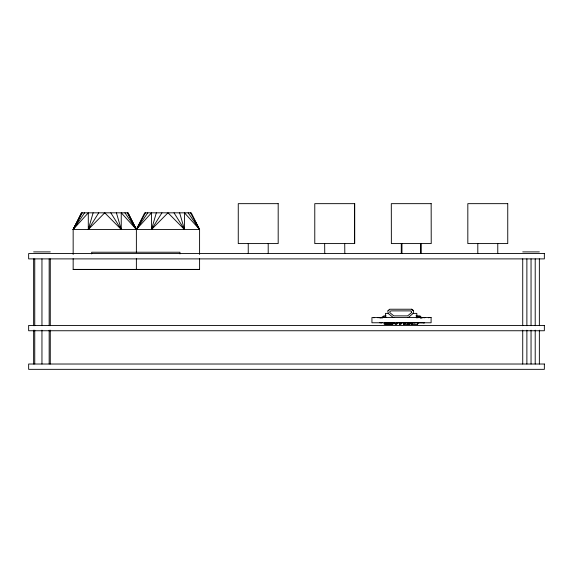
<?xml version="1.0" encoding="UTF-8"?>
<svg xmlns="http://www.w3.org/2000/svg" width="573" height="573" viewBox="0 0 573 573"><rect width="100%" height="100%" fill="white"/><g stroke="black" fill="none" stroke-linecap="round" stroke-linejoin="round"><path stroke-width="0.86" d="M423.497 317.707L424.17 317.542L423.218 317.542M386.231 324.425L386.238 322.434M420.718 317.542C424.471 317.893 420.424 317.234 420.646 317.872L420.303 317.542M420.281 317.707C423.59 317.034 421.37 318.853 420.861 316.711L417.194 316.711L416.886 317.707L416.822 313.381L413.054 313.381M418.197 317.707L416.335 317.707L416.886 317.542M382.442 317.542L379.376 317.707L382.785 317.707M379.892 317.707L379.369 317.542M381.203 317.542L380.121 317.707L382.556 317.707M382.728 317.542L381.446 317.542M380.171 317.542L380.644 317.542M416.335 317.542L417.251 317.542M380.78 317.542L381.167 317.707M420.768 317.707L422.287 317.707M393.064 322.434L392.942 324.425L390.149 324.425L390.335 322.434M420.331 316.711L420.618 317.707M402.805 322.764L402.661 322.434L403.485 322.434L403.449 324.425L409.681 324.425L409.759 322.434L409.459 322.764M380.393 322.434L379.827 322.764L382.112 322.434L381.682 322.764M382.112 322.434L381.604 322.434M424.099 322.434L423.762 322.764L424.478 322.764L421.083 322.764M384.662 322.764L385.035 322.434L384.884 322.764M387.663 322.434L387.104 322.764L387.498 322.434M421.169 317.707L421.542 317.542L420.983 317.707M404.395 322.764L404.087 322.434L404.309 324.425M415.124 322.434L415.432 322.764L412.159 322.434L412.481 322.764M415.446 322.434L415.038 322.764M393.809 317.542A1.662 1.662 0 0 1 392.756 317.163L388.759 313.882A1.662 1.662 0 0 1 388.15 312.593C386.897 309.929 389.16 310.58 389.676 309.227L411.729 309.227C412.231 310.595 414.544 309.871 413.255 312.593A1.662 1.662 0 0 1 412.646 313.882L408.649 317.163A1.662 1.662 0 0 1 407.589 317.542M388.15 310.459L389.01 310.122M389.669 324.425L389.697 322.434L392.577 322.434M421.8 317.542L421.979 317.707M93.127 212.827L88.299 229.465L104.766 212.827L121.24 229.465L121.24 212.827L136.374 229.465L136.374 252.528M156.336 212.827L151.516 229.465L167.982 212.827L184.449 229.465L184.449 212.827L199.59 229.465L199.59 254.448M382.227 317.542L382.463 317.707M423.275 322.764L422.573 322.434L423.375 322.434M392.935 322.434L392.462 322.434L392.863 322.764M404.316 322.764L406.393 322.764L404.395 322.434M73.158 254.448L73.158 229.465L81.481 212.827L128.058 212.827L136.374 229.465L151.516 212.827L151.516 229.465L161.958 212.827M81.481 212.97L73.158 229.608L74.325 228.326M124.935 212.827L136.374 229.465L144.697 212.827L191.275 212.827L199.59 229.608L198.423 228.326M190.48 212.827L199.59 229.465L73.158 229.465L82.276 212.827M77.72 221.285L73.158 229.608L84.596 212.827M127.263 212.827L136.374 229.465L145.485 212.827M385.035 322.764L386.159 322.434M423.762 322.434L423.275 322.434L423.848 322.764M380.759 322.434L380.307 322.434L380.665 322.764M381.339 322.434L380.665 322.434L381.246 322.764M420.718 317.707L420.933 317.707M98.742 212.827L88.299 229.465L88.299 212.827L73.158 229.465M387.104 322.434L386.417 322.764M136.374 229.465L147.813 212.827M386.159 322.764L386.417 322.434L386.41 323.595M390.156 322.764L391.961 322.764M389.282 322.764L389.869 322.434L389.798 323.595L384.218 323.595L384.218 322.764M431.225 203.659L391.302 203.659L391.373 243.582L431.225 243.582L431.154 203.659M33.642 251.898L50.274 251.898M522.726 251.898L539.358 251.898M73.158 269.389L199.59 269.389M388.351 313.381L385.45 313.381L385.45 317.542M386.13 315.881L383.745 315.881L383.745 317.542M415.912 315.881L420.088 315.881L420.088 317.542M383.745 316.711L382.255 316.711L382.241 317.707M419.88 317.707L424.822 317.542M384.662 322.434L388.301 322.764M389.282 322.434L394.883 322.764M409.301 322.434L411.55 322.764M390.356 323.595L393.014 323.595M397.447 322.434L399.331 322.434L399.36 323.595L400.856 323.595L400.856 322.434M405.19 323.595L403.593 323.595L403.449 322.764M407.747 323.595L409.623 323.595M410.941 322.764L410.941 323.595L412.445 323.595M417.502 323.595L417.968 323.595L417.968 322.764M412.245 310.086L413.119 310.186M412.094 309.943L411.729 309.227L412.059 309.556M389.798 323.595L389.425 322.764M390.292 322.764L390.012 322.764M403.607 322.764L402.955 322.434M406.393 322.434L407.038 322.764L406.264 322.434M392.462 322.764L391.961 322.434L391.889 323.595M188.152 212.827L199.59 229.465M198.595 228.161L199.59 229.608L195.035 221.285M414.938 322.764L412.402 322.764L415.124 322.764L414.938 322.434M174.013 212.827L184.449 229.465L179.628 212.827M110.797 212.827L121.24 229.465L116.412 212.827M387.198 322.764L384.956 322.434M399.417 322.764L397.59 322.434L397.533 323.595L394.374 323.595L394.374 322.764M128.058 212.97L135.98 228.813M387.928 322.764L388.021 324.425L388.014 322.764M389.683 322.764L389.733 324.425L384.254 324.425L384.254 323.595M539.358 258.889L539.358 325.708M539.358 330.163L539.358 364.02M535.203 258.889L535.203 325.708M535.203 330.163L535.203 364.02M531.042 258.889L531.042 325.708M531.042 330.163L531.042 364.02M526.881 258.889L526.881 325.708M526.881 330.163L526.881 364.02M522.726 258.889L522.726 325.708M522.726 330.163L522.726 364.02M497.772 243.582L497.772 253.56M477.81 243.582L477.81 253.56M429.098 317.542L428.733 317.872M425.008 317.542L424.65 317.872M421.248 243.582L421.248 253.56M420.568 243.582L420.568 253.56M420.611 322.764L416.292 322.764M417.753 322.434L417.688 324.425L410.984 324.425L410.984 323.595M417.502 322.764L417.502 324.425M412.331 322.764L412.209 324.425M411.851 322.764L411.851 323.595M409.759 322.434L409.681 324.425M409.595 322.434L409.609 324.425M408.377 322.764L408.377 323.595M408.155 322.764L396.323 322.764M407.768 324.425L407.718 322.434M403.607 322.434L403.671 324.425M401.96 243.582L401.96 253.56M401.286 243.582L401.286 253.56M401.014 322.764L401.014 324.425L399.402 324.425L399.402 323.595M399.56 323.595L399.56 324.425M396.788 323.595L396.788 324.425L395.155 324.425L395.155 323.595M391.825 323.595L391.825 324.425M390.421 322.434L390.406 324.425M390.098 322.434L390.149 324.425M386.345 323.595L386.345 324.425M385.765 316.711L385.765 317.542M384.146 316.711L384.146 317.542M378.388 317.542L378.03 317.872M374.305 317.542L373.947 317.872M354.58 203.659L354.58 243.582M344.724 243.582L344.824 253.56M324.655 243.582L324.762 253.56M268.2 243.582L268.2 253.56M248.238 243.582L248.238 253.56M199.59 258.738L199.59 269.532L73.158 269.532L73.158 258.738M179.943 253.896L179.943 252.227L91.694 252.227L91.694 253.896M136.374 258.738L136.374 269.389M50.274 258.889L50.274 325.708M50.274 330.163L50.274 364.02M49.163 258.889L49.163 325.708M49.163 330.163L49.163 364.02M41.958 258.889L41.958 325.708M41.958 330.163L41.958 364.02M34.752 258.889L34.752 325.708M34.752 330.163L34.752 364.02M33.642 258.889L33.642 325.708M33.642 330.163L33.642 364.02M381.682 322.434L381.339 322.764L381.682 322.434M411.593 312.593L407.589 315.881L393.809 315.881L389.812 312.593L389.812 311.619A1.998 1.998 0 0 0 390.679 310.888L410.726 310.888A1.998 1.998 0 0 0 411.593 311.619L411.593 312.593M278.184 203.659L238.261 203.659L238.261 243.582L278.184 243.582L278.184 203.659M354.708 203.659L314.778 203.659L314.778 243.582L354.708 243.582L354.708 203.659M507.75 203.659L467.826 203.659L467.826 243.582L507.75 243.582L507.75 203.659M544.35 253.56L28.65 253.56L28.65 258.889L544.35 258.889L544.35 253.56M431.097 317.542L371.941 317.542L371.941 322.764L431.097 322.764L431.097 317.542M544.35 325.428L28.65 325.428L28.65 330.75L544.35 330.75L544.35 325.428M544.35 364.02L28.65 364.02L28.65 369.341L544.35 369.341L544.35 364.02"/></g></svg>
